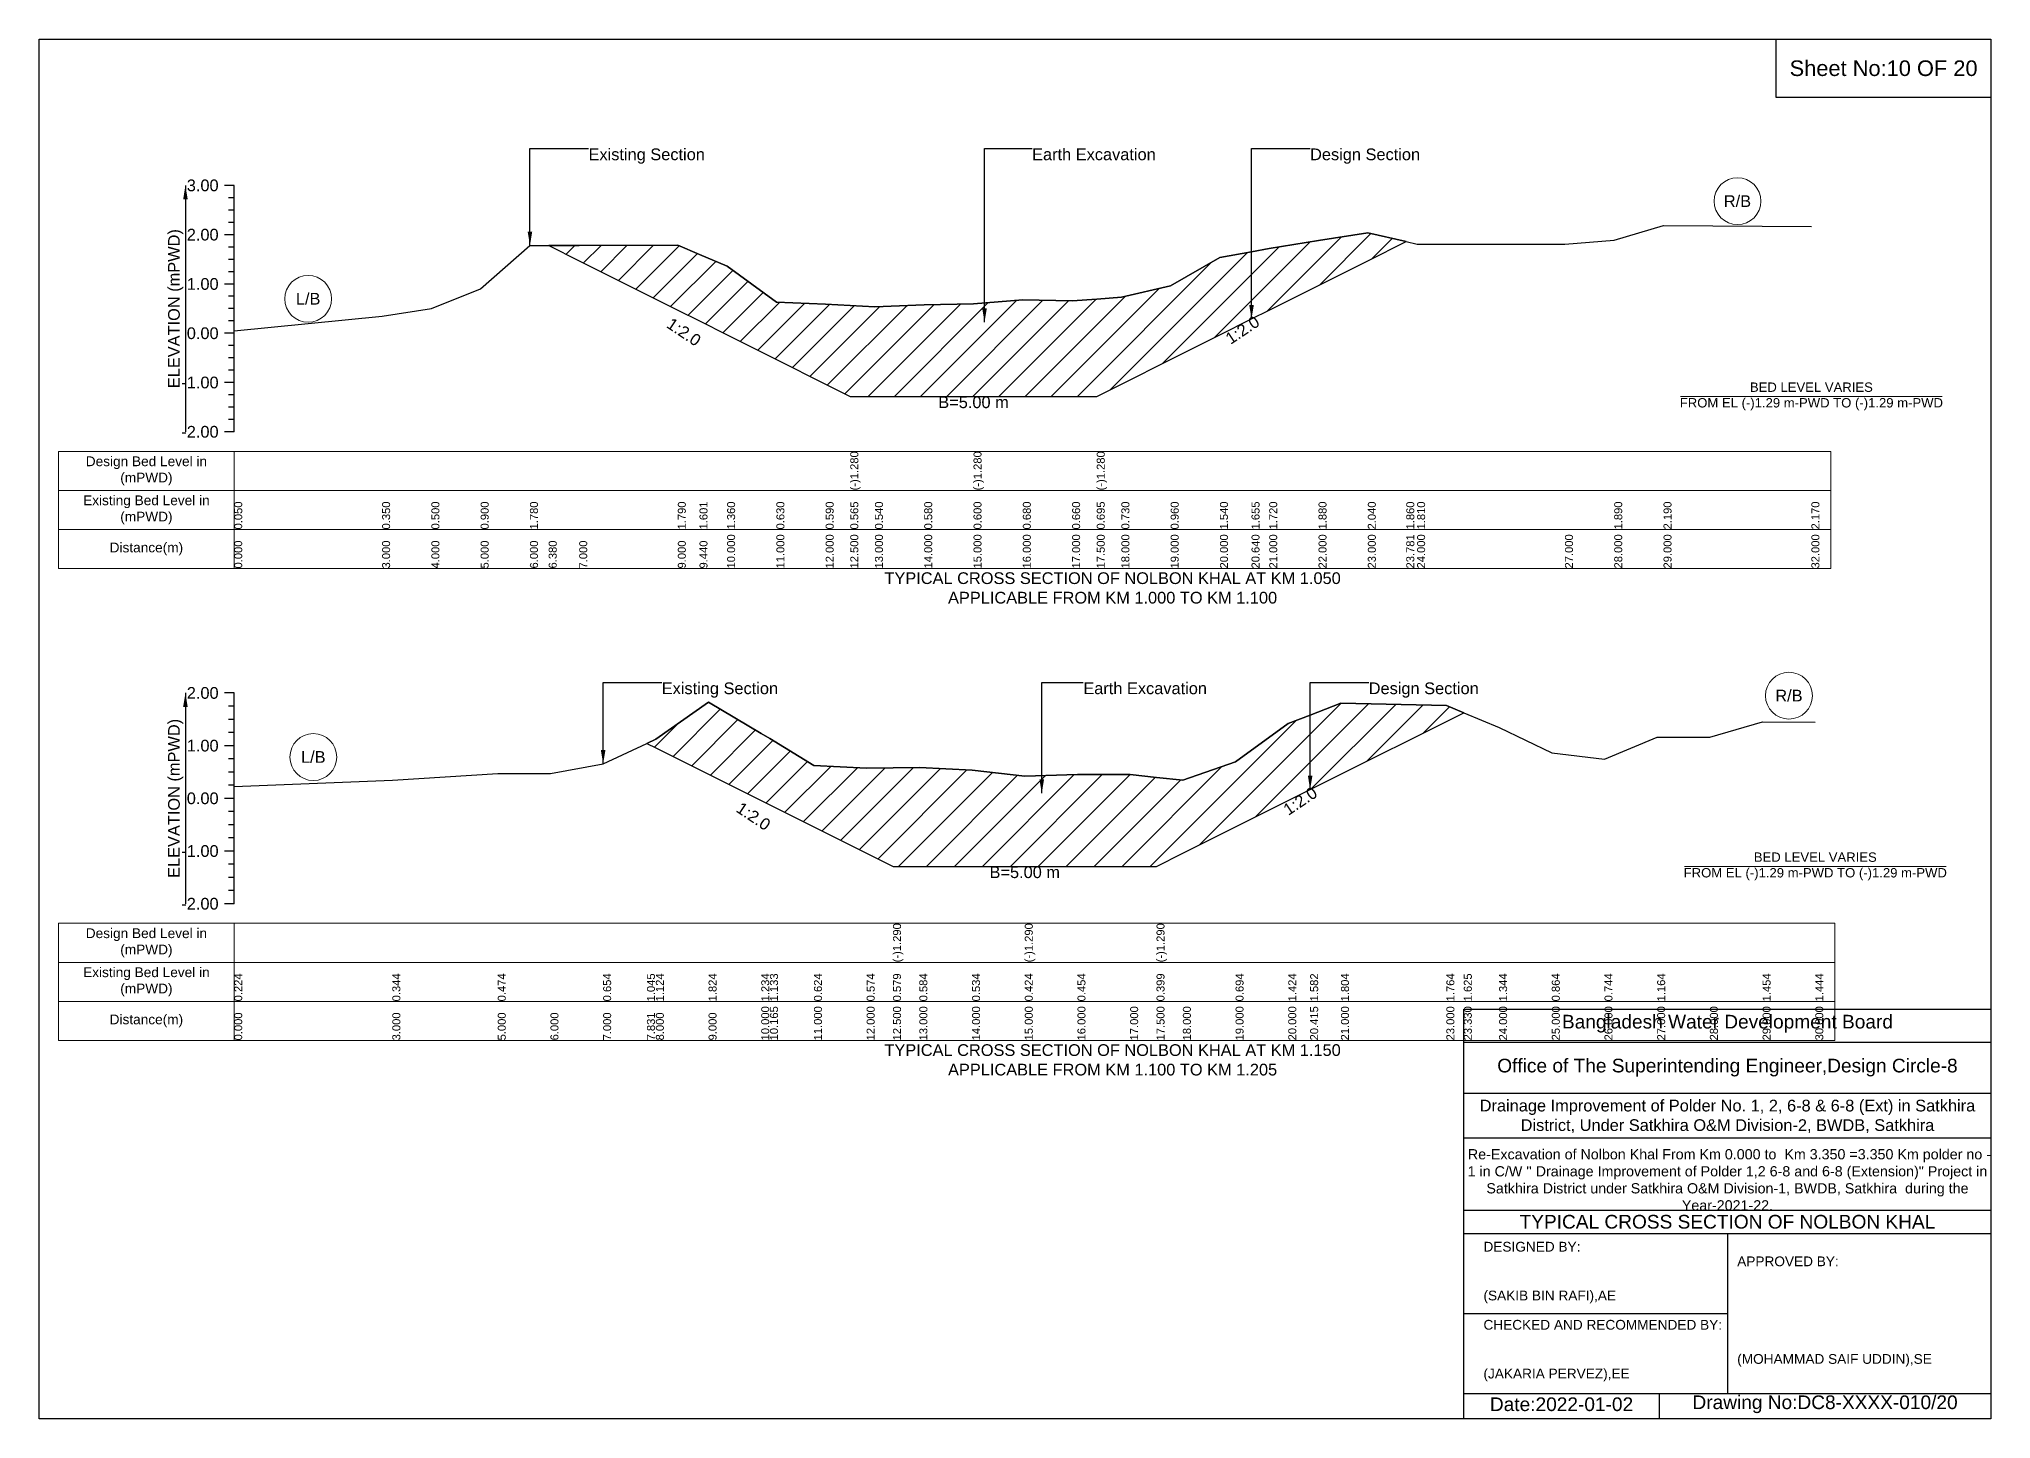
# Model space of a CAD drawing. Header units: inches. Extents: x 91000 to 298000, y -5656 to 0.
# Drawn here: x 190000 to 198000, y -5656 to 0 of the extents above; entities that cross this region are included whole.
import ezdxf

# ---------------------------------------------------------------- set-up
doc = ezdxf.new("R2010")
doc.units = ezdxf.units.IN
doc.header["$LTSCALE"] = 7
doc.header["$MEASUREMENT"] = 0
for name, color, linetype, lineweight in [('Cross section Data Border', 7, 'Continuous', 9), ('Cross Section Labels', 7, 'Continuous', 9), ('Existing_Bed_Level for Xsection', 7, 'Continuous', 25)]:
    doc.layers.add(name, color=color, linetype=linetype, lineweight=lineweight)
doc.styles.get("Standard").update_dxf_attribs({"font": 'arial.ttf'})
doc.dimstyles.get("Standard").update_dxf_attribs({"dimtxt": 0.18, "dimasz": 0.18, "dimexe": 0.18, "dimexo": 0.0625, "dimgap": 0.09, "dimtad": 0, "dimtih": 1, "dimtoh": 1, "dimdec": 4, "dimzin": 0, "dimdsep": 46, "dimtxsty": 'Standard', "dimcen": 0.09, "dimadec": 0, "dimazin": 0, "dimtfac": 1, "dimtdec": 4, "dimtofl": 0, "dimtmove": 0, "dimatfit": 3, "dimfxl": 1, "dimtolj": 1, "dimtzin": 0, "dimarcsym": 0})

msp = doc.modelspace()

# ---------------------------------------------------------------- hatches: boundary and pattern name
at = {"layer": 'Existing_Bed_Level for Xsection'}
h = msp.add_hatch(dxfattribs=at)
h.set_pattern_fill('ANSI31', color=256, scale=606, style=0)
h.paths.add_polyline_path([(192088.8, -846.5), (192214, -909.2), (192618, -1111.2), (192706.9, -1155.6), (192820, -1212.2), (193022, -1313.2), (193224, -1414.2), (193325, -1464.7), (193426, -1464.7), (193628, -1464.7), (193830, -1464.7), (194032, -1464.7), (194234, -1464.7), (194335, -1464.7), (194436, -1414.2), (194638, -1313.2), (194840, -1212.2), (194969.4, -1147.5), (195042, -1111.2), (195244, -1010.2), (195446, -909.2), (195603.7, -830.3), (195446, -794), (195244, -826.3), (195042, -858.7), (194969.4, -871.7), (194840, -895), (194638, -1012.2), (194436, -1058.6), (194335, -1065.7), (194234, -1072.8), (194032, -1068.7), (193830, -1084.9), (193628, -1088.9), (193426, -1097), (193325, -1092), (193224, -1086.9), (193022, -1078.8), (192820, -931.4), (192706.9, -882.7), (192618, -844.5), (192214, -846.5)])
h = msp.add_hatch(dxfattribs=at)
h.set_pattern_fill('ANSI31', color=256, scale=648, style=0)
h.paths.add_polyline_path([(192491.5, -2886.8), (192528, -2905), (192744, -3013), (192960, -3121), (192995.7, -3138.9), (193176, -3229), (193392, -3337), (193500, -3391), (193608, -3391), (193824, -3391), (194040, -3391), (194256, -3391), (194472, -3391), (194580, -3391), (194688, -3337), (194904, -3229), (195120, -3121), (195209.7, -3076.2), (195336, -3013), (195768, -2797), (195839.4, -2761.3), (195768, -2731.4), (195336, -2722.7), (195209.7, -2770.7), (195120, -2804.8), (194904, -2962.5), (194688, -3038.1), (194580, -3026.2), (194472, -3014.3), (194256, -3014.3), (194040, -3020.8), (193824, -2997), (193608, -2986.2), (193500, -2987.3), (193392, -2988.4), (193176, -2977.6), (192995.7, -2867.6), (192960, -2845.8), (192744, -2718.4), (192528, -2869.6)])

# ---------------------------------------------------------------- linework, layer by layer
for points in [[(190000, 0), (198000, 0), (198000, -5656), (190000, -5656)], [(197120, 0), (198000, 0), (198000, -240), (197120, -240)]]:
    msp.add_lwpolyline(points, close=True)
for points in [[(195840, -5656), (195840, -3976), (198000, -3976)], [(195840, -4112), (198000, -4112)], [(195840, -4320), (198000, -4320)], [(195840, -4504), (198000, -4504)], [(195840, -4800), (198000, -4800)], [(195840, -4896), (198000, -4896)], [(196920, -4896), (196920, -5552)], [(195840, -5224), (196920, -5224)], [(195840, -5552), (198000, -5552)], [(196640, -5552), (196640, -5656)]]:
    msp.add_lwpolyline(points)
at = {"layer": 'Cross section Data Border'}
for points in [[(190080, -1690.1), (197344, -1690.1), (197344, -2170.1), (190080, -2170.1)], [(190080, -3624.4), (197360, -3624.4), (197360, -4104.4), (190080, -4104.4)]]:
    msp.add_lwpolyline(points, close=True, dxfattribs=at)
for points in [[(190800, -1690.1), (190800, -2170.1)], [(190080, -1850.1), (197344, -1850.1)], [(190080, -2010.1), (197344, -2010.1)], [(190800, -3624.4), (190800, -4104.4)], [(190080, -3784.4), (197360, -3784.4)], [(190080, -3944.4), (197360, -3944.4)]]:
    msp.add_lwpolyline(points, dxfattribs=at)
at = {"layer": 'Cross Section Labels'}
for points in [[(196728.2, -1464.7), (197799.8, -1464.7)], [(196744.2, -3391), (197815.8, -3391)]]:
    msp.add_lwpolyline(points, dxfattribs=at)
for centre in [(196961, -664.7), (191103, -1064.7), (197172, -2691.4), (191124, -2943)]:
    msp.add_circle(centre, 96, dxfattribs=at)
at = {"layer": 'Existing_Bed_Level for Xsection'}
for points in [[(190800, -600.1), (190760, -600.1)], [(190800, -1610.1), (190800, -1408.1), (190800, -1206.1), (190800, -1004.1), (190800, -802.1), (190800, -600.1)], [(190800, -650.6), (190776, -650.6)], [(190800, -701.1), (190776, -701.1)], [(190800, -751.6), (190776, -751.6)], [(190800, -1196), (191406, -1135.4), (191608, -1105.1), (191810, -1024.3), (192012, -846.5), (192088.8, -846.5), (192214, -846.5), (192618, -844.5), (192706.9, -882.7), (192820, -931.4), (193022, -1078.8), (193224, -1086.9), (193325, -1092), (193325, -1092), (193426, -1097), (193628, -1088.9), (193830, -1084.9), (193830, -1084.9), (194032, -1068.7), (194234, -1072.8), (194335, -1065.7), (194335, -1065.7), (194436, -1058.6), (194638, -1012.2), (194840, -895), (194969.4, -871.7), (195042, -858.7), (195244, -826.3), (195446, -794), (195603.7, -830.3), (195648, -840.5), (196254, -840.5), (196456, -824.3), (196658, -763.7), (197264, -767.8)], [(190800, -802.1), (190760, -802.1)], [(190800, -852.6), (190776, -852.6)], [(190800, -903.1), (190776, -903.1)], [(190800, -953.6), (190776, -953.6)], [(190800, -1004.1), (190760, -1004.1)], [(190800, -1054.6), (190776, -1054.6)], [(190800, -1105.1), (190776, -1105.1)], [(190800, -1155.6), (190776, -1155.6)], [(190800, -1206.1), (190760, -1206.1)], [(190800, -1256.6), (190776, -1256.6)], [(190800, -1307.1), (190776, -1307.1)], [(190800, -1357.6), (190776, -1357.6)], [(190800, -1408.1), (190760, -1408.1)], [(190800, -1458.6), (190776, -1458.6)], [(190800, -1509.1), (190776, -1509.1)], [(190800, -1559.6), (190776, -1559.6)], [(190800, -1610.1), (190760, -1610.1)], [(190800, -2680.4), (190760, -2680.4)], [(190800, -3544.4), (190800, -3328.4), (190800, -3112.4), (190800, -2896.4), (190800, -2680.4)], [(190800, -3064), (191448, -3038.1), (191880, -3010), (192096, -3010), (192312, -2971.1), (192491.5, -2886.8), (192528, -2869.6), (192744, -2718.4), (192960, -2845.8), (192995.7, -2867.6), (193176, -2977.6), (193392, -2988.4), (193500, -2987.3), (193500, -2987.3), (193608, -2986.2), (193824, -2997), (194040, -3020.8), (194040, -3020.8), (194256, -3014.3), (194472, -3014.3), (194580, -3026.2), (194580, -3026.2), (194688, -3038.1), (194904, -2962.5), (195120, -2804.8), (195209.7, -2770.7), (195336, -2722.7), (195768, -2731.4), (195839.4, -2761.3), (195984, -2822.1), (196200, -2925.8), (196416, -2951.7), (196632, -2861), (196848, -2861), (197064, -2798.3), (197280, -2800.5)], [(190800, -2734.4), (190776, -2734.4)], [(190800, -2788.4), (190776, -2788.4)], [(190800, -2842.4), (190776, -2842.4)], [(190800, -2896.4), (190760, -2896.4)], [(190800, -2950.4), (190776, -2950.4)], [(190800, -3004.4), (190776, -3004.4)], [(190800, -3112.4), (190760, -3112.4)], [(190800, -3058.4), (190776, -3058.4)], [(190800, -3166.4), (190776, -3166.4)], [(190800, -3220.4), (190776, -3220.4)], [(190800, -3274.4), (190776, -3274.4)], [(190800, -3328.4), (190760, -3328.4)], [(190800, -3382.4), (190776, -3382.4)], [(190800, -3436.4), (190776, -3436.4)], [(190800, -3490.4), (190776, -3490.4)], [(190800, -3544.4), (190760, -3544.4)]]:
    msp.add_lwpolyline(points, dxfattribs=at)
for points in [[(192088.8, -846.5), (192088.8, -846.5), (192214, -909.2), (192618, -1111.2), (192706.9, -1155.6), (192820, -1212.2), (193022, -1313.2), (193224, -1414.2), (193325, -1464.7), (193325, -1464.7), (193426, -1464.7), (193628, -1464.7), (193830, -1464.7), (193830, -1464.7), (194032, -1464.7), (194234, -1464.7), (194335, -1464.7), (194335, -1464.7), (194436, -1414.2), (194638, -1313.2), (194840, -1212.2), (194969.4, -1147.5), (195042, -1111.2), (195244, -1010.2), (195446, -909.2), (195603.7, -830.3), (195603.7, -830.3), (195603.7, -830.3), (195446, -794), (195244, -826.3), (195042, -858.7), (194969.4, -871.7), (194840, -895), (194638, -1012.2), (194436, -1058.6), (194335, -1065.7), (194335, -1065.7), (194234, -1072.8), (194032, -1068.7), (193830, -1084.9), (193830, -1084.9), (193628, -1088.9), (193426, -1097), (193325, -1092), (193325, -1092), (193224, -1086.9), (193022, -1078.8), (192820, -931.4), (192706.9, -882.7), (192618, -844.5), (192214, -846.5), (192088.8, -846.5)], [(192491.5, -2886.8), (192491.5, -2886.8), (192528, -2905), (192744, -3013), (192960, -3121), (192995.7, -3138.9), (193176, -3229), (193392, -3337), (193500, -3391), (193500, -3391), (193608, -3391), (193824, -3391), (194040, -3391), (194040, -3391), (194256, -3391), (194472, -3391), (194580, -3391), (194580, -3391), (194688, -3337), (194904, -3229), (195120, -3121), (195209.7, -3076.2), (195336, -3013), (195768, -2797), (195839.4, -2761.3), (195768, -2731.4), (195336, -2722.7), (195209.7, -2770.7), (195120, -2804.8), (194904, -2962.5), (194688, -3038.1), (194580, -3026.2), (194580, -3026.2), (194472, -3014.3), (194256, -3014.3), (194040, -3020.8), (194040, -3020.8), (193824, -2997), (193608, -2986.2), (193500, -2987.3), (193500, -2987.3), (193392, -2988.4), (193176, -2977.6), (192995.7, -2867.6), (192960, -2845.8), (192744, -2718.4), (192528, -2869.6), (192491.5, -2886.8)]]:
    msp.add_lwpolyline(points, close=True, dxfattribs=at)

# ---------------------------------------------------------------- texts
at = {"attachment_point": 5}
for s, insert, char_height in [('Sheet No:10 OF 20', (197560, -120), 64), ('Bangladesh Water Development Board', (196920, -4036), 56), ('Office of The Superintending Engineer,Design Circle-8', (196920, -4216), 56)]:
    msp.add_mtext(s, dxfattribs=dict(at, insert=insert, char_height=char_height))
for s, insert, char_height, width, attachment_point in [('Drainage Improvement of Polder No. 1, 2, 6-8 & 6-8 (Ext) in Satkhira District, Under Satkhira O&M Division-2, BWDB, Satkhira', (196920, -4416), 48, 2240, 5), (' Re-Excavation of Nolbon Khal From Km 0.000 to  Km 3.350 =3.350 Km polder no - 1 in C/W \'\' Drainage Improvement of Polder 1,2 6-8 and 6-8 (Extension)" Project in Satkhira District under Satkhira O&M Division-1, BWDB, Satkhira  during the Year-2021-22. ', (196920, -4676), 41.8678, 2160, 5), ('TYPICAL CROSS SECTION OF NOLBON KHAL', (196920, -4848), 56, 2240, 5), ('DESIGNED BY:^J^J^J(SAKIB BIN RAFI),AE', (195920, -5056), 40, 1120, 4), ('APPROVED BY:^J^J^J^J^J^J(MOHAMMAD SAIF UDDIN),SE', (196960, -5216), 40, 1120, 4), ('CHECKED AND RECOMMENDED BY:^J^J^J(JAKARIA PERVEZ),EE', (195920, -5376), 40, 1120, 4), ('Date:2022-01-02', (196240, -5596), 56, 1120, 5), ('Drawing No:DC8-XXXX-010/20', (197320, -5596), 56, 1760, 5)]:
    msp.add_mtext(s, dxfattribs=dict(insert=insert, char_height=char_height, width=width, attachment_point=attachment_point))
at = {"layer": 'Cross section Data Border', "char_height": 40, "width": 640, "attachment_point": 5}
for s, insert in [('Design Bed Level in (mPWD)', (190440, -1770.1)), ('Existing Bed Level in (mPWD)', (190440, -1930.1)), ('Distance(m)', (190440, -2090.1)), ('Design Bed Level in (mPWD)', (190440, -3704.4)), ('Existing Bed Level in (mPWD)', (190440, -3864.4)), ('Distance(m)', (190440, -4024.4))]:
    msp.add_mtext(s, dxfattribs=dict(at, insert=insert))
at = {"layer": 'Cross Section Labels'}
for s, insert, char_height, attachment_point in [('Existing Section', (192252, -448.6), 48, 1), ('Earth Excavation', (194070, -448.6), 48, 1), ('Design Section', (195209.4, -448.6), 48, 1), ('R/B', (196961, -664.7), 48, 5), ('L/B', (191103, -1064.7), 48, 5), ('BED LEVEL VARIES ^JFROM EL (-)1.29 m-PWD TO (-)1.29 m-PWD', (197264, -1464.7), 38.4, 5), ('B=5.00 m', (193830, -1464.7), 48, 2), ('TYPICAL CROSS SECTION OF NOLBON KHAL AT KM 1.050^JAPPLICABLE FROM KM 1.000 TO KM 1.100', (194400, -2250.1), 48, 5), ('Existing Section', (192552, -2637.2), 48, 1), ('Earth Excavation', (194280, -2637.2), 48, 1), ('Design Section', (195449.7, -2637.2), 48, 1), ('R/B', (197172, -2691.4), 48, 5), ('L/B', (191124, -2943), 48, 5), ('BED LEVEL VARIES ^JFROM EL (-)1.29 m-PWD TO (-)1.29 m-PWD', (197280, -3391), 38.4, 5), ('B=5.00 m', (194040, -3391), 48, 2), ('TYPICAL CROSS SECTION OF NOLBON KHAL AT KM 1.150^JAPPLICABLE FROM KM 1.100 TO KM 1.205', (194400, -4184.4), 48, 5)]:
    msp.add_mtext(s, dxfattribs=dict(at, insert=insert, char_height=char_height, attachment_point=attachment_point))
at = {"layer": 'Cross Section Labels', "char_height": 48, "attachment_point": 2}
for insert, rotation in [((192656.4, -1180.8), 326.30993), ((194918.9, -1172.7), 33.69007), ((195155.7, -3103.2), 33.69007), ((192941.7, -3165.9), 326.30993)]:
    msp.add_mtext('1:2.0', dxfattribs=dict(at, insert=insert, rotation=rotation))
at = {"layer": 'Existing_Bed_Level for Xsection', "char_height": 48, "attachment_point": 6}
for s, insert in [('3.00', (190736, -600.1)), ('2.00', (190736, -802.1)), ('1.00', (190736, -1004.1)), ('0.00', (190736, -1206.1)), ('-1.00', (190736, -1408.1)), ('-2.00', (190736, -1610.1)), ('2.00', (190736, -2680.4)), ('1.00', (190736, -2896.4)), ('0.00', (190736, -3112.4)), ('-1.00', (190736, -3328.4)), ('-2.00', (190736, -3544.4))]:
    msp.add_mtext(s, dxfattribs=dict(at, insert=insert))
at = {"layer": 'Existing_Bed_Level for Xsection', "rotation": 90}
for s, insert, char_height, attachment_point in [('ELEVATION (mPWD)', (190560, -1105.1), 48, 5), ('(-)1.280', (193325, -1850.1), 32.8, 1), ('(-)1.280', (193830, -1850.1), 32.8, 1), ('(-)1.280', (194335, -1850.1), 32.8, 1), ('0.050', (190800, -2010.1), 32.8, 1), ('0.350', (191406, -2010.1), 32.8, 1), ('0.500', (191608, -2010.1), 32.8, 1), ('0.900', (191810, -2010.1), 32.8, 1), ('1.780', (192012, -2010.1), 32.8, 1), ('1.790', (192618, -2010.1), 32.8, 1), ('1.601', (192706.9, -2010.1), 32.8, 1), ('1.360', (192820, -2010.1), 32.8, 1), ('0.630', (193022, -2010.1), 32.8, 1), ('0.590', (193224, -2010.1), 32.8, 1), ('0.565', (193325, -2010.1), 32.8, 1), ('0.540', (193426, -2010.1), 32.8, 1), ('0.580', (193628, -2010.1), 32.8, 1), ('0.600', (193830, -2010.1), 32.8, 1), ('0.680', (194032, -2010.1), 32.8, 1), ('0.660', (194234, -2010.1), 32.8, 1), ('0.695', (194335, -2010.1), 32.8, 1), ('0.730', (194436, -2010.1), 32.8, 1), ('0.960', (194638, -2010.1), 32.8, 1), ('1.540', (194840, -2010.1), 32.8, 1), ('1.655', (194969.4, -2010.1), 32.8, 1), ('1.720', (195042, -2010.1), 32.8, 1), ('1.880', (195244, -2010.1), 32.8, 1), ('2.040', (195446, -2010.1), 32.8, 1), ('1.860', (195603.7, -2010.1), 32.8, 1), ('1.810', (195648, -2010.1), 32.8, 1), ('1.890', (196456, -2010.1), 32.8, 1), ('2.190', (196658, -2010.1), 32.8, 1), ('2.170', (197264, -2010.1), 32.8, 1), ('0.000', (190800, -2170.1), 32.8, 1), ('3.000', (191406, -2170.1), 32.8, 1), ('4.000', (191608, -2170.1), 32.8, 1), ('5.000', (191810, -2170.1), 32.8, 1), ('6.000', (192012, -2170.1), 32.8, 1), ('6.380', (192088.8, -2170.1), 32.8, 1), ('7.000', (192214, -2170.1), 32.8, 1), ('9.000', (192618, -2170.1), 32.8, 1), ('9.440', (192706.9, -2170.1), 32.8, 1), ('10.000', (192820, -2170.1), 32.8, 1), ('11.000', (193022, -2170.1), 32.8, 1), ('12.000', (193224, -2170.1), 32.8, 1), ('12.500', (193325, -2170.1), 32.8, 1), ('13.000', (193426, -2170.1), 32.8, 1), ('14.000', (193628, -2170.1), 32.8, 1), ('15.000', (193830, -2170.1), 32.8, 1), ('16.000', (194032, -2170.1), 32.8, 1), ('17.000', (194234, -2170.1), 32.8, 1), ('17.500', (194335, -2170.1), 32.8, 1), ('18.000', (194436, -2170.1), 32.8, 1), ('19.000', (194638, -2170.1), 32.8, 1), ('20.000', (194840, -2170.1), 32.8, 1), ('20.640', (194969.4, -2170.1), 32.8, 1), ('21.000', (195042, -2170.1), 32.8, 1), ('22.000', (195244, -2170.1), 32.8, 1), ('23.000', (195446, -2170.1), 32.8, 1), ('23.781', (195603.7, -2170.1), 32.8, 1), ('24.000', (195648, -2170.1), 32.8, 1), ('27.000', (196254, -2170.1), 32.8, 1), ('28.000', (196456, -2170.1), 32.8, 1), ('29.000', (196658, -2170.1), 32.8, 1), ('32.000', (197264, -2170.1), 32.8, 1), ('ELEVATION (mPWD)', (190560, -3112.4), 48, 5), ('(-)1.290', (193500, -3784.4), 32.8, 1), ('(-)1.290', (194040, -3784.4), 32.8, 1), ('(-)1.290', (194580, -3784.4), 32.8, 1), ('0.224', (190800, -3944.4), 32.8, 1), ('0.344', (191448, -3944.4), 32.8, 1), ('0.474', (191880, -3944.4), 32.8, 1), ('0.654', (192312, -3944.4), 32.8, 1), ('1.045', (192491.5, -3944.4), 32.8, 1), ('1.124', (192528, -3944.4), 32.8, 1), ('1.824', (192744, -3944.4), 32.8, 1), ('1.234', (192960, -3944.4), 32.8, 1), ('1.133', (192995.7, -3944.4), 32.8, 1), ('0.624', (193176, -3944.4), 32.8, 1), ('0.574', (193392, -3944.4), 32.8, 1), ('0.579', (193500, -3944.4), 32.8, 1), ('0.584', (193608, -3944.4), 32.8, 1), ('0.534', (193824, -3944.4), 32.8, 1), ('0.424', (194040, -3944.4), 32.8, 1), ('0.454', (194256, -3944.4), 32.8, 1), ('0.399', (194580, -3944.4), 32.8, 1), ('0.694', (194904, -3944.4), 32.8, 1), ('1.424', (195120, -3944.4), 32.8, 1), ('1.582', (195209.7, -3944.4), 32.8, 1), ('1.804', (195336, -3944.4), 32.8, 1), ('1.764', (195768, -3944.4), 32.8, 1), ('1.625', (195839.4, -3944.4), 32.8, 1), ('1.344', (195984, -3944.4), 32.8, 1), ('0.864', (196200, -3944.4), 32.8, 1), ('0.744', (196416, -3944.4), 32.8, 1), ('1.164', (196632, -3944.4), 32.8, 1), ('1.454', (197064, -3944.4), 32.8, 1), ('1.444', (197280, -3944.4), 32.8, 1), ('0.000', (190800, -4104.4), 32.8, 1), ('3.000', (191448, -4104.4), 32.8, 1), ('5.000', (191880, -4104.4), 32.8, 1), ('6.000', (192096, -4104.4), 32.8, 1), ('7.000', (192312, -4104.4), 32.8, 1), ('7.831', (192491.5, -4104.4), 32.8, 1), ('8.000', (192528, -4104.4), 32.8, 1), ('9.000', (192744, -4104.4), 32.8, 1), ('10.000', (192960, -4104.4), 32.8, 1), ('10.165', (192995.7, -4104.4), 32.8, 1), ('11.000', (193176, -4104.4), 32.8, 1), ('12.000', (193392, -4104.4), 32.8, 1), ('12.500', (193500, -4104.4), 32.8, 1), ('13.000', (193608, -4104.4), 32.8, 1), ('14.000', (193824, -4104.4), 32.8, 1), ('15.000', (194040, -4104.4), 32.8, 1), ('16.000', (194256, -4104.4), 32.8, 1), ('17.000', (194472, -4104.4), 32.8, 1), ('17.500', (194580, -4104.4), 32.8, 1), ('18.000', (194688, -4104.4), 32.8, 1), ('19.000', (194904, -4104.4), 32.8, 1), ('20.000', (195120, -4104.4), 32.8, 1), ('20.415', (195209.7, -4104.4), 32.8, 1), ('21.000', (195336, -4104.4), 32.8, 1), ('23.000', (195768, -4104.4), 32.8, 1), ('23.330', (195839.4, -4104.4), 32.8, 1), ('24.000', (195984, -4104.4), 32.8, 1), ('25.000', (196200, -4104.4), 32.8, 1), ('26.000', (196416, -4104.4), 32.8, 1), ('27.000', (196632, -4104.4), 32.8, 1), ('28.000', (196848, -4104.4), 32.8, 1), ('29.000', (197064, -4104.4), 32.8, 1), ('30.000', (197280, -4104.4), 32.8, 1)]:
    msp.add_mtext(s, dxfattribs=dict(at, insert=insert, char_height=char_height, attachment_point=attachment_point))

# ---------------------------------------------------------------- leaders
at = {"layer": 'Cross Section Labels', "annotation_type": 0, "has_hookline": 1, "hookline_direction": 0}
for points, text_width in [([(192012, -846.5), (192012, -448.6), (192251.9, -448.6)], 467.2), ([(193875.1, -1161), (193875.1, -448.6), (194069.9, -448.6)], 497), ([(194969.4, -1147.5), (194969.4, -448.6), (195209.3, -448.6)], 441.2), ([(192312, -2971.1), (192312, -2637.2), (192551.9, -2637.2)], 467.2), ([(194109.7, -3091.6), (194109.7, -2637.2), (194279.9, -2637.2)], 497), ([(195209.7, -3076.2), (195209.7, -2637.2), (195449.6, -2637.2)], 441.2)]:
    msp.add_leader(points, dimstyle='Standard', override={"dimasz": 57.6}, dxfattribs=dict(at, text_width=text_width))
at = {"layer": 'Existing_Bed_Level for Xsection'}
for points in [[(190600, -600.1), (190600, -1610.1)], [(190600, -2680.4), (190600, -3544.4)]]:
    msp.add_leader(points, dimstyle='Standard', override={"dimasz": 57.6}, dxfattribs=at)

doc.saveas('drawing.dxf')
